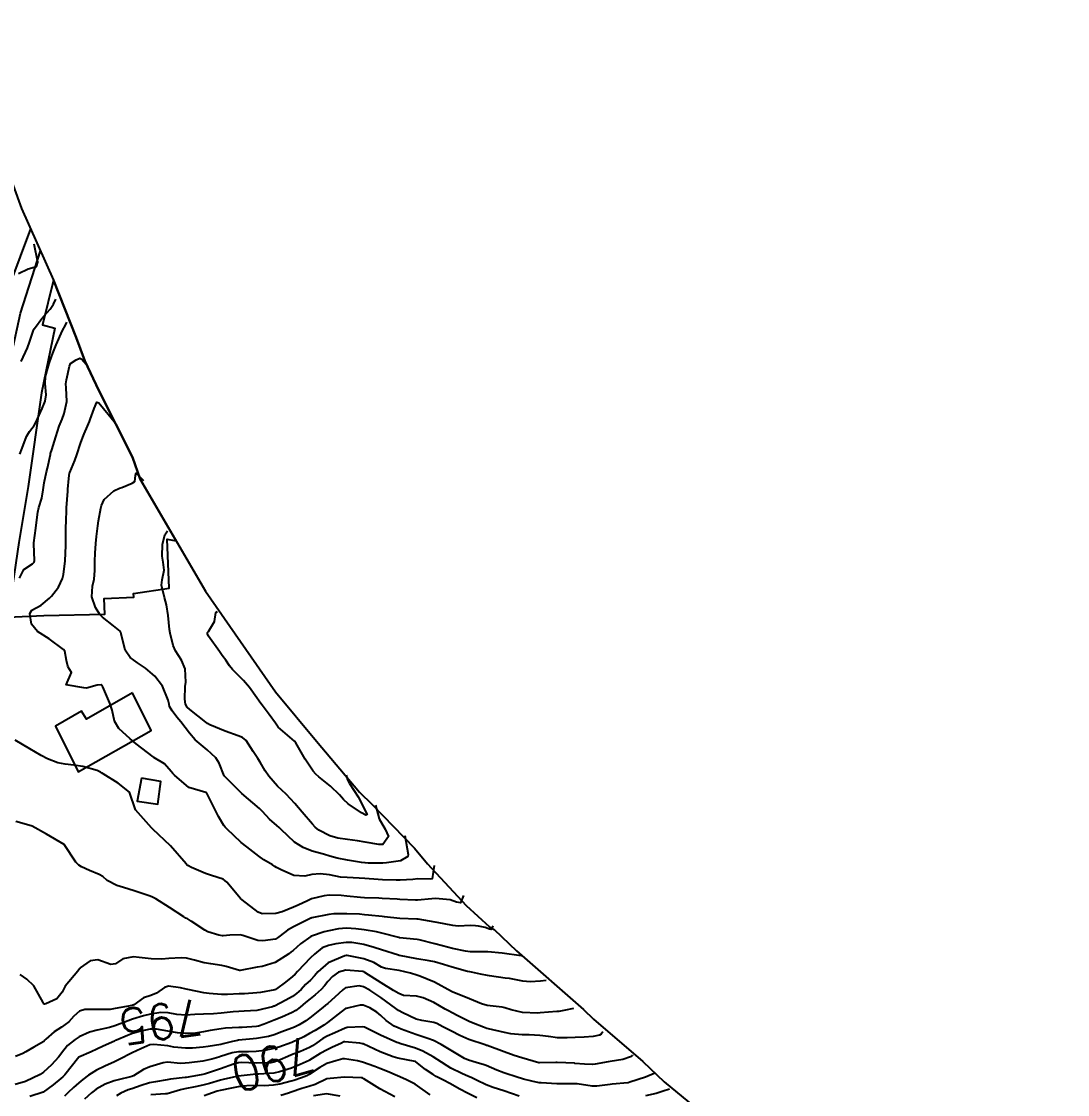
# Model space of a CAD drawing. Header units: metres. Extents: x 318500 to 325275, y 7408834 to 7428799.
# Drawn here: x 322393.3 to 322511.4, y 7422327.1 to 7422448.2 of the extents above; entities that cross this region are included whole.
import ezdxf
from ezdxf.enums import TextEntityAlignment as Align

# ---------------------------------------------------------------- set-up
doc = ezdxf.new("R2010")
doc.units = ezdxf.units.M
doc.header["$MEASUREMENT"] = 0
for name, color, linetype in [('Area', 45, 'Continuous'), ('Cotas', 45, 'Continuous'), ('Curvas de Nivel 1m', 11, 'Continuous'), ('Curvas de Nivel 5m', 15, 'Continuous'), ('Edificações', 30, 'Continuous'), ('Vias Primárias', 230, 'Continuous'), ('Vias Secundárias', 230, 'Continuous')]:
    doc.layers.add(name, color=color, linetype=linetype)
doc.styles.add('Style-STANDARD', font='STANDARD.shx')

msp = doc.modelspace()

# ---------------------------------------------------------------- linework, layer by layer
at = {"layer": 'Area'}
msp.add_lwpolyline([(322388.22, 7422440.9), (322393.27, 7422427.1), (322396.89, 7422419.02), (322399.46, 7422412.53), (322400.42, 7422409.88), (322401.99, 7422406.54), (322405.79, 7422399.03), (322406.69, 7422396.54), (322414.06, 7422383.9), (322421.95, 7422372.53), (322426.57, 7422366.96), (322431.43, 7422361.22), (322432.87, 7422359.82), (322437.66, 7422354.87), (322439.13, 7422353.12), (322443.48, 7422348.4), (322446.12, 7422346.01), (322446.63, 7422345.69), (322449.17, 7422343.31), (322456.74, 7422336.68), (322457.87, 7422335.6), (322463.45, 7422330.79), (322465.85, 7422328.51), (322476.31, 7422319.89)], dxfattribs=at)
at = {"layer": 'Curvas de Nivel 1m', "flags": 128}
for points, elevation in [([(322392.94, 7422419.77), (322394.02, 7422420.3), (322394.95, 7422420.54), (322395.12, 7422421.03), (322394.7, 7422423.07)], 796), ([(322393.24, 7422409.82), (322393.94, 7422411.37), (322394.19, 7422412.01), (322394.63, 7422413.36), (322394.72, 7422413.5), (322394.85, 7422413.68), (322395.57, 7422414.66), (322396.18, 7422415.35), (322396.51, 7422415.72), (322396.89, 7422416.29), (322397.14, 7422416.85)], 797), ([(322393.1, 7422399.38), (322393.33, 7422400.04), (322393.84, 7422401.37), (322394.16, 7422401.91), (322394.71, 7422402.61), (322394.98, 7422403.09), (322395.09, 7422403.36), (322395.59, 7422404.5), (322395.95, 7422405.35), (322396.04, 7422406.07), (322395.93, 7422407.35), (322396, 7422408.13), (322396.33, 7422409.34), (322396.44, 7422409.71), (322396.81, 7422410.77), (322397.05, 7422411.34), (322397.2, 7422411.71), (322397.91, 7422413.32), (322398.24, 7422413.94), (322398.39, 7422414.27)], 798), ([(322393.06, 7422385.38), (322393.54, 7422386.33), (322394.5, 7422386.99), (322394.69, 7422387.17), (322394.74, 7422387.36), (322394.65, 7422389.24), (322394.66, 7422389.36), (322394.89, 7422391.02), (322394.93, 7422391.36), (322395.1, 7422392.83), (322395.22, 7422393.35), (322395.55, 7422394.4), (322395.72, 7422395.35), (322395.84, 7422396.13), (322396.08, 7422397.35), (322396.19, 7422397.8), (322396.53, 7422399.34), (322396.56, 7422399.45), (322396.68, 7422399.87), (322397.13, 7422401.33), (322397.53, 7422402.51), (322397.85, 7422403.32), (322398.1, 7422403.95), (322398.4, 7422405.32), (322398.31, 7422406.86), (322398.27, 7422407.32), (322398.34, 7422407.76), (322398.68, 7422409.31), (322398.8, 7422409.58), (322399.45, 7422410.01), (322399.84, 7422410.19), (322400.1, 7422410.07), (322400.81, 7422409.26)], 799), ([(322436.56, 7422356.33), (322436.93, 7422354.17), (322436.9, 7422353.96), (322436.07, 7422353.47), (322434.49, 7422353.25), (322434.06, 7422353.21), (322432.41, 7422353.2), (322432.06, 7422353.22), (322431.66, 7422353.27), (322430.07, 7422353.53), (322428.93, 7422353.76), (322428.07, 7422354), (322427.36, 7422354.21), (322426.08, 7422354.56), (322425.06, 7422354.95), (322424.09, 7422355.58), (322422.6, 7422356.98), (322422.36, 7422357.23), (322422.11, 7422357.45), (322421.27, 7422358.15), (322420.47, 7422359.01), (322420.14, 7422359.36), (322418.16, 7422361.04), (322416.19, 7422363.03), (322416.16, 7422363.07), (322415.61, 7422364.48), (322415.2, 7422365.09), (322414.22, 7422365.97), (322412.87, 7422367.11), (322412.25, 7422367.86), (322411.28, 7422369.13), (322410.81, 7422369.68), (322410.28, 7422370.4), (322410, 7422370.87), (322409.93, 7422371.16), (322409.85, 7422371.61), (322409.2, 7422373.17), (322408.34, 7422374.3), (322407.26, 7422375.19), (322406.36, 7422375.81), (322405.55, 7422376.4), (322404.97, 7422377.22), (322404.54, 7422379.08), (322404.5, 7422379.23), (322404.4, 7422379.38), (322403.65, 7422380), (322402.43, 7422380.96), (322402.11, 7422381.26), (322401.63, 7422382.07), (322401.21, 7422383.27), (322401.28, 7422384.45), (322401.47, 7422385.27), (322401.54, 7422386.22), (322401.55, 7422387.27), (322401.59, 7422388.2), (322401.67, 7422389.27), (322401.75, 7422390.06), (322401.9, 7422391.27), (322401.98, 7422391.85), (322402.23, 7422393.26), (322402.3, 7422393.56), (322402.6, 7422394.25), (322403.69, 7422395.24), (322404.33, 7422395.52), (322404.62, 7422395.61), (322405.77, 7422396.07), (322406.08, 7422396.29), (322406.14, 7422396.96), (322406.23, 7422397.23), (322407.03, 7422396.4)], 801), ([(322433.25, 7422359.74), (322433.66, 7422358.19), (322434.33, 7422357.05), (322434.73, 7422356.2), (322434.09, 7422355.3), (322433.64, 7422355.29), (322432.09, 7422355.55), (322431.23, 7422355.73), (322430.09, 7422355.88), (322428.99, 7422356.01), (322428.1, 7422356.29), (322426.83, 7422356.93), (322426.42, 7422357.24), (322426.12, 7422357.58), (322424.97, 7422358.95), (322424.14, 7422359.94), (322423.14, 7422360.98), (322422.17, 7422361.89), (322421.19, 7422363.01), (322420.79, 7422363.61), (322420.21, 7422364.6), (322419.94, 7422365.02), (322419.44, 7422365.81), (322418.65, 7422367.04), (322418.24, 7422367.37), (322417.72, 7422367.57), (322416.26, 7422368.09), (322414.55, 7422368.81), (322414.27, 7422368.97), (322414.1, 7422369.1), (322412.28, 7422370.53), (322411.97, 7422370.81), (322411.8, 7422371.13), (322411.71, 7422371.72), (322411.77, 7422373.13), (322411.81, 7422373.64), (322411.76, 7422375.13), (322411.33, 7422376.11), (322410.65, 7422377.15), (322410.38, 7422377.75), (322410.05, 7422379.16), (322410, 7422379.57), (322409.84, 7422381.16), (322409.64, 7422382.36), (322409.41, 7422383.17), (322409.08, 7422384.56), (322409.16, 7422385.17), (322409.38, 7422386.28), (322409.27, 7422387.17), (322409.17, 7422387.83), (322409.18, 7422389.17), (322409.46, 7422390.25), (322409.77, 7422390.72)], 802), ([(322429.93, 7422363.14), (322430.08, 7422362.61), (322430.32, 7422362.2), (322431.3, 7422360.68), (322432.31, 7422358.69), (322432.14, 7422358.63), (322431.66, 7422358.86), (322430.15, 7422359.91), (322429.64, 7422360.37), (322429.18, 7422360.89), (322428.17, 7422361.88), (322426.86, 7422362.93), (322426.49, 7422363.24), (322426.2, 7422363.58), (322425.3, 7422364.95), (322424.24, 7422366.79), (322424.11, 7422366.96), (322422.26, 7422368.55), (322421.95, 7422368.99), (322421.25, 7422369.98), (322420.43, 7422371.02), (322420.29, 7422371.21), (322419.02, 7422373.03), (322418.33, 7422373.83), (322417.08, 7422375.06), (322416.76, 7422375.47), (322416.36, 7422376.1), (322415.94, 7422376.65), (322415.64, 7422377.08), (322414.4, 7422378.82), (322414.27, 7422379.1), (322414.29, 7422379.22), (322414.4, 7422379.36), (322415.05, 7422380.46), (322415.23, 7422381.48), (322415.41, 7422381.61)], 803), ([(322443.19, 7422349.53), (322442.83, 7422348.7), (322442.4, 7422348.8), (322441.67, 7422349.06), (322440.01, 7422349.19), (322439.59, 7422349.18), (322438, 7422349.01), (322437.78, 7422349.01), (322436, 7422349.11), (322435.68, 7422349.13), (322434.01, 7422349.22), (322433.61, 7422349.23), (322432.01, 7422349.29), (322431.56, 7422349.31), (322430.01, 7422349.47), (322429.36, 7422349.54), (322428.01, 7422349.57), (322427.43, 7422349.5), (322426, 7422349.15), (322425.85, 7422349.1), (322425.55, 7422348.94), (322424.51, 7422348.44), (322423.99, 7422348.22), (322422.7, 7422347.69), (322421.99, 7422347.51), (322420.45, 7422347.48), (322419.99, 7422347.65), (322418.2, 7422349.04), (322418, 7422349.22), (322416.44, 7422351.06), (322416.22, 7422351.25), (322416.03, 7422351.37), (322414.74, 7422351.79), (322414.04, 7422352.01), (322412.48, 7422352.69), (322412.05, 7422352.92), (322411.95, 7422353.02), (322411.88, 7422353.12), (322410.08, 7422355.15), (322408.11, 7422357.04), (322407.97, 7422357.18), (322406.13, 7422359.2), (322405.47, 7422361.21), (322404.17, 7422362.22), (322402.51, 7422363.26), (322402.32, 7422363.39), (322402.19, 7422363.48), (322401.8, 7422363.66), (322400.2, 7422364.1), (322399.18, 7422364.27), (322398.2, 7422364.36), (322397.39, 7422364.51), (322396.21, 7422364.97), (322395.48, 7422365.35), (322394.22, 7422366.09), (322392.56, 7422367.06)], 799), ([(322446.51, 7422346.13), (322446.32, 7422345.7), (322446.12, 7422345.74), (322445.64, 7422345.92), (322444.88, 7422346.08), (322444.53, 7422346.13), (322443.97, 7422346.14), (322442.59, 7422346.09), (322441.97, 7422346.14), (322440.22, 7422346.5), (322439.98, 7422346.55), (322438.71, 7422346.77), (322438.06, 7422346.86), (322437.98, 7422346.87), (322437.9, 7422346.87), (322435.98, 7422346.96), (322434.28, 7422347.13), (322433.98, 7422347.17), (322432.47, 7422347.34), (322431.99, 7422347.38), (322431.43, 7422347.42), (322429.99, 7422347.49), (322428.55, 7422347.46), (322427.98, 7422347.41), (322426.06, 7422347.02), (322425.98, 7422347), (322425.94, 7422346.98), (322425.86, 7422346.94), (322424.6, 7422346.32), (322423.97, 7422346.01), (322423.3, 7422345.63), (322422.47, 7422344.98), (322422.19, 7422344.75), (322421.94, 7422344.63), (322420.53, 7422344.42), (322419.94, 7422344.47), (322418.27, 7422345.04), (322417.95, 7422345.11), (322416.8, 7422345.06), (322416.04, 7422344.98), (322415.95, 7422344.99), (322415.57, 7422345.08), (322414.31, 7422345.45), (322413.96, 7422345.62), (322412.43, 7422346.65), (322411.97, 7422346.94), (322411.84, 7422347), (322411.6, 7422347.13), (322409.99, 7422348.19), (322408.44, 7422349.17), (322408, 7422349.38), (322407.69, 7422349.5), (322406.01, 7422350.08), (322404.8, 7422350.43), (322404.02, 7422350.67), (322402.96, 7422351.25), (322402.46, 7422351.68), (322402.04, 7422351.93), (322400.95, 7422352.36), (322400.04, 7422352.77), (322399.73, 7422352.97), (322399.42, 7422353.29), (322398.08, 7422355.31), (322396.1, 7422356.46), (322394.46, 7422357.36), (322394.11, 7422357.48), (322392.62, 7422357.89)], 798), ([(322449.82, 7422342.72), (322449.77, 7422342.72), (322449.7, 7422342.73), (322447.54, 7422343.03), (322445.93, 7422343.18), (322445.41, 7422343.19), (322443.93, 7422343.19), (322443.39, 7422343.25), (322441.93, 7422343.57), (322440.81, 7422343.86), (322439.94, 7422344.09), (322438.18, 7422344.54), (322437.95, 7422344.58), (322435.97, 7422344.78), (322435.95, 7422344.78), (322435.88, 7422344.8), (322433.96, 7422345.3), (322433.37, 7422345.43), (322431.96, 7422345.68), (322431.04, 7422345.79), (322429.96, 7422345.85), (322429.07, 7422345.79), (322427.96, 7422345.57), (322427.45, 7422345.43), (322426, 7422344.94), (322425.96, 7422344.93), (322424.79, 7422344.1), (322423.93, 7422343.35), (322423.72, 7422343.17), (322423.45, 7422342.97), (322421.91, 7422341.99), (322420.43, 7422341.53), (322419.9, 7422341.45), (322417.95, 7422341.09), (322417.9, 7422341.09), (322416.37, 7422341.53), (322415.91, 7422341.63), (322414.65, 7422341.83), (322413.91, 7422341.96), (322412.79, 7422342.24), (322411.91, 7422342.46), (322411.31, 7422342.52), (322409.91, 7422342.44), (322409.1, 7422342.36), (322407.91, 7422342.39), (322406.54, 7422342.56), (322405.91, 7422342.61), (322404.73, 7422342.39), (322403.9, 7422341.83), (322403.37, 7422341.77), (322401.91, 7422342.27), (322401.02, 7422342.16), (322399.89, 7422341.39), (322399.85, 7422341.32), (322399.82, 7422341.28), (322399.62, 7422341.01), (322398.2, 7422339.31), (322398.08, 7422339.1), (322397.86, 7422338.62), (322397.28, 7422337.88), (322396.03, 7422337.33), (322395.88, 7422337.29), (322395.84, 7422337.29), (322395.78, 7422337.33), (322395.72, 7422337.46), (322394.65, 7422339.35), (322393.88, 7422340.11), (322393.12, 7422340.61)], 797), ([(322452.51, 7422339.96), (322451.89, 7422339.86), (322450.7, 7422339.8), (322449.89, 7422339.88), (322448.37, 7422340.16), (322447.89, 7422340.23), (322446.11, 7422340.46), (322445.9, 7422340.5), (322445.1, 7422340.68), (322444.09, 7422340.88), (322443.9, 7422340.91), (322443.64, 7422340.97), (322441.91, 7422341.45), (322440.92, 7422341.75), (322439.91, 7422342.04), (322439.32, 7422342.16), (322437.92, 7422342.38), (322435.94, 7422342.78), (322435.92, 7422342.78), (322435.9, 7422342.78), (322435.85, 7422342.8), (322433.93, 7422343.42), (322433.09, 7422343.69), (322431.94, 7422344.01), (322430.57, 7422344.24), (322429.94, 7422344.25), (322428.75, 7422344.08), (322427.93, 7422343.9), (322427.23, 7422343.62), (322426.35, 7422342.93), (322425.92, 7422342.49), (322424.45, 7422340.95), (322424.18, 7422340.67), (322423.89, 7422340.4), (322423.08, 7422339.77), (322422.05, 7422338.99), (322421.94, 7422338.92), (322421.87, 7422338.89), (322420.27, 7422338.61), (322419.86, 7422338.55), (322418.45, 7422338.45), (322417.86, 7422338.44), (322416.54, 7422338.38), (322415.86, 7422338.38), (322414.48, 7422338.47), (322413.86, 7422338.54), (322412.07, 7422338.92), (322411.87, 7422338.97), (322411.22, 7422339.13), (322409.87, 7422339.31), (322409.41, 7422339.16), (322408.5, 7422338.53), (322407.86, 7422338.26), (322407.05, 7422337.99), (322405.96, 7422337.2), (322405.88, 7422337.16), (322405.84, 7422337.15), (322405.77, 7422337.13), (322403.84, 7422336.77), (322403.28, 7422336.69), (322401.83, 7422336.66), (322400.44, 7422336.67), (322399.83, 7422336.48), (322399.2, 7422335.91), (322398.61, 7422335.3), (322397.8, 7422334.69), (322396.97, 7422334.14), (322396.02, 7422333.33), (322395.92, 7422333.2), (322395.79, 7422333.05), (322394.68, 7422332.44), (322393.77, 7422331.9), (322393.42, 7422331.71), (322392.61, 7422331.38)], 796), ([(322458.93, 7422334.16), (322458.72, 7422333.89), (322458.54, 7422333.77), (322457.81, 7422333.63), (322456.79, 7422333.54), (322455.8, 7422333.5), (322454.87, 7422333.48), (322453.8, 7422333.48), (322452.77, 7422333.61), (322451.81, 7422333.75), (322450.61, 7422333.81), (322449.81, 7422333.82), (322448.51, 7422333.93), (322447.81, 7422334.07), (322445.99, 7422334.49), (322445.82, 7422334.54), (322445.45, 7422334.68), (322444.28, 7422335.15), (322443.83, 7422335.33), (322442.62, 7422335.93), (322441.84, 7422336.34), (322441.58, 7422336.47), (322441.12, 7422336.73), (322439.85, 7422337.45), (322438.62, 7422338.01), (322437.86, 7422338.17), (322436.4, 7422338.26), (322435.87, 7422338.47), (322435.29, 7422338.81), (322433.88, 7422339.69), (322432.04, 7422340.86), (322431.95, 7422340.91), (322431.9, 7422340.93), (322431.81, 7422340.96), (322429.9, 7422341.13), (322429.06, 7422340.89), (322428.4, 7422340.4), (322427.88, 7422339.84), (322427.47, 7422339.33), (322427.1, 7422338.92), (322426.45, 7422338.34), (322425.85, 7422337.87), (322425.33, 7422337.46), (322424.72, 7422336.95), (322424.24, 7422336.55), (322423.83, 7422336.32), (322422.66, 7422335.81), (322421.82, 7422335.46), (322420.68, 7422335.01), (322420.04, 7422334.79), (322419.82, 7422334.75), (322418.19, 7422334.66), (322417.81, 7422334.64), (322416.32, 7422334.55), (322415.81, 7422334.49), (322414.59, 7422334.31), (322413.81, 7422334.17), (322412.91, 7422334.01), (322411.8, 7422333.96), (322410.88, 7422334.06), (322409.81, 7422334.24), (322408.52, 7422334.46), (322407.81, 7422334.47), (322406.76, 7422334.24), (322405.8, 7422333.95), (322405.26, 7422333.75), (322404.01, 7422333.23), (322403.86, 7422333.16), (322403.79, 7422333.11), (322402.5, 7422332.52), (322401.77, 7422332.18), (322401.13, 7422331.9), (322399.76, 7422331.28), (322398.16, 7422329.3), (322397.95, 7422329.09), (322397.73, 7422328.89), (322396.86, 7422328.18), (322395.71, 7422327.33), (322394.2, 7422326.85)], 794), ([(322462.28, 7422331.57), (322462.22, 7422331.49), (322462.04, 7422331.32), (322461.19, 7422331.04), (322459.76, 7422330.79), (322459.5, 7422330.75), (322458.04, 7422330.51), (322457.76, 7422330.47), (322457.71, 7422330.47), (322456.84, 7422330.52), (322455.76, 7422330.59), (322455.7, 7422330.6), (322453.76, 7422330.7), (322453.62, 7422330.71), (322451.76, 7422330.66), (322451.68, 7422330.67), (322449.77, 7422331.21), (322448.91, 7422331.49), (322447.78, 7422331.9), (322445.86, 7422332.6), (322445.79, 7422332.62), (322445.63, 7422332.67), (322443.8, 7422333.29), (322442.78, 7422333.73), (322441.81, 7422334.22), (322440.83, 7422334.73), (322440.16, 7422335.08), (322439.82, 7422335.2), (322438.48, 7422335.42), (322437.83, 7422335.6), (322436.32, 7422336.31), (322435.84, 7422336.58), (322435.71, 7422336.67), (322435.54, 7422336.8), (322433.86, 7422338.02), (322432.6, 7422338.85), (322431.88, 7422339.24), (322431.39, 7422339.35), (322429.87, 7422339.11), (322429.73, 7422339.03), (322429.57, 7422338.88), (322428.67, 7422338.08), (322427.85, 7422337.35), (322427.61, 7422337.15), (322427.31, 7422336.92), (322425.83, 7422335.74), (322425.37, 7422335.4), (322424.64, 7422334.95), (322424.09, 7422334.68), (322423.81, 7422334.56), (322422.65, 7422334.14), (322421.8, 7422333.82), (322421.16, 7422333.64), (322419.8, 7422333.42), (322419.44, 7422333.38), (322417.79, 7422333.21), (322417.65, 7422333.18), (322417.11, 7422333.05), (322416.06, 7422332.79), (322415.79, 7422332.74), (322414.36, 7422332.51), (322413.78, 7422332.42), (322412.59, 7422332.3), (322411.78, 7422332.3), (322410.47, 7422332.44), (322409.78, 7422332.56), (322408.23, 7422332.73), (322407.78, 7422332.67), (322406.73, 7422332.23), (322405.77, 7422331.77), (322405.39, 7422331.58), (322404.66, 7422331.22), (322403.76, 7422330.78), (322402.7, 7422330.29), (322401.75, 7422329.82), (322400.85, 7422329.26), (322400.21, 7422328.79), (322399.73, 7422328.4), (322399.14, 7422327.87), (322398.55, 7422327.3), (322398.12, 7422326.89)], 793), ([(322464.71, 7422329.46), (322463.75, 7422329.03), (322461.98, 7422328.46), (322461.79, 7422328.41), (322461.74, 7422328.4), (322459.98, 7422328.23), (322459.74, 7422328.2), (322458.22, 7422328.02), (322457.73, 7422328.03), (322456, 7422328.27), (322455.74, 7422328.29), (322454, 7422328.29), (322453.74, 7422328.3), (322451.94, 7422328.39), (322451.74, 7422328.41), (322450.9, 7422328.6), (322449.95, 7422328.82), (322449.74, 7422328.88), (322449.37, 7422328.99), (322447.75, 7422329.53), (322446.94, 7422329.84), (322445.76, 7422330.35), (322445.52, 7422330.44), (322444.61, 7422330.69), (322443.76, 7422330.95), (322443.31, 7422331.16), (322441.78, 7422332.06), (322440.67, 7422332.74), (322439.8, 7422333.18), (322439.16, 7422333.39), (322437.81, 7422333.84), (322436.16, 7422334.45), (322435.82, 7422334.59), (322435.37, 7422334.81), (322434.45, 7422335.45), (322433.83, 7422336.01), (322433.38, 7422336.38), (322432.59, 7422336.85), (322431.84, 7422337.16), (322431.53, 7422337.18), (322430.23, 7422336.88), (322429.92, 7422336.8), (322429.84, 7422336.77), (322429.38, 7422336.43), (322427.82, 7422335.21), (322427.4, 7422334.92), (322426.42, 7422334.32), (322425.81, 7422333.95), (322425.15, 7422333.6), (322423.79, 7422332.96), (322422.32, 7422332.44), (322421.78, 7422332.26), (322420.73, 7422332.05), (322419.77, 7422331.93), (322418.91, 7422331.89), (322417.77, 7422331.89), (322417.05, 7422331.77), (322415.76, 7422331.37), (322415.54, 7422331.3), (322414.78, 7422331.08), (322413.76, 7422330.85), (322412.21, 7422330.66), (322411.75, 7422330.6), (322411.21, 7422330.58), (322409.76, 7422330.72), (322409.26, 7422330.67), (322407.75, 7422330.2), (322407.04, 7422329.89), (322405.9, 7422329.2), (322405.79, 7422329.15), (322405.74, 7422329.13), (322404.2, 7422328.75), (322403.73, 7422328.61), (322402.73, 7422328.23), (322401.72, 7422327.68), (322401.46, 7422327.5), (322401.17, 7422327.26), (322400.4, 7422326.57)], 792), ([(322449.46, 7422326.88), (322447.72, 7422327.48), (322446.52, 7422327.87), (322445.73, 7422328.16), (322444.64, 7422328.69), (322444.05, 7422329), (322443.74, 7422329.13), (322442.99, 7422329.47), (322441.75, 7422330.07), (322441.33, 7422330.3), (322440.7, 7422330.74), (322439.77, 7422331.34), (322438.59, 7422331.96), (322437.78, 7422332.3), (322436.11, 7422332.8), (322435.79, 7422332.9), (322435.64, 7422332.95), (322433.8, 7422333.77), (322431.99, 7422334.69), (322431.82, 7422334.73), (322430.06, 7422334.63), (322429.82, 7422334.57), (322428.65, 7422334.05), (322427.8, 7422333.67), (322427.31, 7422333.4), (322426.63, 7422332.93), (322426.13, 7422332.59), (322425.78, 7422332.39), (322424.78, 7422331.95), (322423.77, 7422331.54), (322423.36, 7422331.37), (322422.47, 7422330.98), (322421.76, 7422330.73), (322421.43, 7422330.67), (322419.76, 7422330.62), (322418.11, 7422330.69), (322417.76, 7422330.67), (322417.21, 7422330.51), (322415.75, 7422329.99), (322414.06, 7422329.41), (322413.74, 7422329.32), (322413.56, 7422329.29), (322412.52, 7422329.11), (322411.85, 7422329.01), (322411.74, 7422328.99), (322410.08, 7422328.8), (322409.73, 7422328.74), (322408.4, 7422328.5), (322407.73, 7422328.38), (322406.8, 7422328.11), (322405.72, 7422327.72), (322405.33, 7422327.59), (322404.49, 7422327.22), (322403.99, 7422326.94)], 791), ([(322439.43, 7422327.04), (322437.73, 7422328.23), (322436.68, 7422328.79), (322435.74, 7422329.18), (322434.59, 7422329.66), (322433.75, 7422330), (322433.16, 7422330.24), (322431.76, 7422330.72), (322431.2, 7422330.87), (322429.76, 7422331.11), (322429.56, 7422331.09), (322428.76, 7422330.89), (322427.76, 7422330.57), (322426.95, 7422330.12), (322425.74, 7422329.32), (322425.5, 7422329.19), (322424.9, 7422328.95), (322424.04, 7422328.65), (322423.73, 7422328.57), (322422.45, 7422328.26), (322421.73, 7422328.12), (322420.66, 7422328.07), (322419.73, 7422328.09), (322418.71, 7422328.05), (322417.72, 7422327.94), (322416.97, 7422327.81), (322415.72, 7422327.55), (322415.35, 7422327.44), (322414.31, 7422327.09), (322413.88, 7422326.92)], 789), ([(322435.44, 7422326.8), (322433.72, 7422327.73), (322431.94, 7422328.86), (322431.81, 7422328.92), (322431.74, 7422328.95), (322431.64, 7422328.97), (322429.74, 7422329.04), (322428.13, 7422328.9), (322427.79, 7422328.86), (322427.74, 7422328.84), (322426.45, 7422328.21), (322425.73, 7422327.99), (322424.91, 7422327.76), (322423.72, 7422327.34), (322423.43, 7422327.25), (322422.57, 7422326.98)], 788), ([(322429.26, 7422326.89), (322427.71, 7422327.14), (322427.5, 7422327.13), (322426.26, 7422326.93)], 787), ([(322466.43, 7422327.7), (322465.73, 7422327.47), (322464.92, 7422327.21), (322463.72, 7422326.93)], 791)]:
    msp.add_lwpolyline(points, dxfattribs=dict(at, elevation=elevation))
at = {"layer": 'Curvas de Nivel 5m', "flags": 128}
for points, elevation in [([(322439.88, 7422352.93), (322439.64, 7422351.42), (322439.41, 7422351.39), (322438.04, 7422351.43), (322437.46, 7422351.36), (322436.04, 7422351.28), (322435.57, 7422351.27), (322434.04, 7422351.32), (322433.53, 7422351.35), (322432.04, 7422351.45), (322431.41, 7422351.5), (322430.04, 7422351.56), (322429.3, 7422351.63), (322428.04, 7422351.86), (322427, 7422351.98), (322426.04, 7422351.9), (322425.25, 7422351.74), (322424.04, 7422351.82), (322422.58, 7422352.45), (322422.06, 7422352.72), (322421.89, 7422352.83), (322421.62, 7422353), (322420.63, 7422353.58), (322420.06, 7422353.99), (322418.7, 7422355.03), (322418.09, 7422355.53), (322416.45, 7422357.06), (322416.28, 7422357.24), (322416.11, 7422357.46), (322415.53, 7422358.48), (322415.23, 7422359.08), (322414.24, 7422361.02), (322414.19, 7422361.1), (322414.16, 7422361.14), (322414.09, 7422361.18), (322412.17, 7422361.73), (322410.54, 7422363.14), (322410.37, 7422363.32), (322410.19, 7422363.55), (322409.43, 7422364.39), (322408.21, 7422365.14), (322408.14, 7422365.18), (322406.23, 7422366.66), (322405.54, 7422367.21), (322404.26, 7422368.39), (322403.79, 7422369.24), (322403.5, 7422370.46), (322403.25, 7422371.25), (322402.47, 7422373.1), (322402.38, 7422373.26), (322402.32, 7422373.31), (322402.25, 7422373.33), (322401.82, 7422373.27), (322400.63, 7422372.96), (322400.32, 7422372.99), (322398.32, 7422373.31), (322398.92, 7422374.72), (322398.56, 7422375.31), (322398.49, 7422375.45), (322398.36, 7422376.07), (322398.16, 7422377.11), (322398.01, 7422377.32), (322396.39, 7422378.53), (322395.09, 7422379.35), (322394.41, 7422380.19), (322394.23, 7422381.36), (322394.43, 7422381.74), (322395.48, 7422382.31), (322396.45, 7422383.1), (322396.67, 7422383.34), (322397.45, 7422384.34), (322397.91, 7422385.32), (322398.02, 7422385.78), (322398.19, 7422387.31), (322398.26, 7422389.05), (322398.27, 7422389.31), (322398.27, 7422389.58), (322398.29, 7422391.31), (322398.3, 7422391.58), (322398.36, 7422393.31), (322398.49, 7422395.19), (322398.5, 7422395.31), (322398.51, 7422395.41), (322398.63, 7422396.62), (322398.7, 7422397.25), (322398.72, 7422397.31), (322399.31, 7422398.65), (322399.53, 7422399.3), (322399.95, 7422400.56), (322400.21, 7422401.29), (322400.34, 7422401.64), (322400.71, 7422402.54), (322400.94, 7422403.06), (322401.03, 7422403.28), (322401.49, 7422404.52), (322401.76, 7422405.25), (322401.99, 7422405.16), (322403.92, 7422402.83)], 800), ([(322455.6, 7422336.78), (322454.5, 7422336.55), (322453.95, 7422336.45), (322453.84, 7422336.45), (322453.72, 7422336.44), (322451.84, 7422336.3), (322451.52, 7422336.28), (322449.84, 7422336.35), (322448.58, 7422336.63), (322447.84, 7422336.88), (322447.55, 7422336.94), (322445.85, 7422337.14), (322445.2, 7422337.32), (322443.86, 7422337.89), (322441.91, 7422338.68), (322441.87, 7422338.7), (322441.83, 7422338.72), (322439.89, 7422339.78), (322438.24, 7422340.43), (322437.9, 7422340.55), (322437.18, 7422340.79), (322435.9, 7422341.08), (322434.37, 7422341.29), (322433.91, 7422341.46), (322433.04, 7422341.97), (322431.92, 7422342.38), (322430.03, 7422342.77), (322429.92, 7422342.77), (322429.77, 7422342.73), (322427.91, 7422341.93), (322426.74, 7422340.93), (322426.35, 7422340.48), (322425.89, 7422340), (322425.35, 7422339.48), (322424.84, 7422338.95), (322424.34, 7422338.48), (322423.86, 7422338.13), (322423.11, 7422337.72), (322421.84, 7422337.07), (322421.78, 7422337.05), (322421.61, 7422336.99), (322419.84, 7422336.58), (322418.4, 7422336.47), (322417.83, 7422336.45), (322417.19, 7422336.41), (322415.83, 7422336.27), (322414.94, 7422336.19), (322413.83, 7422336.15), (322412.83, 7422336.11), (322411.83, 7422336.02), (322410.81, 7422336.11), (322409.83, 7422336.29), (322408.99, 7422336.32), (322407.83, 7422336.15), (322407.06, 7422335.95), (322405.82, 7422335.57), (322404.82, 7422335.21), (322404.1, 7422334.94), (322403.81, 7422334.84), (322403.22, 7422334.65), (322401.8, 7422334.34), (322400.94, 7422334.13), (322399.79, 7422333.58), (322399.33, 7422333.29), (322398.47, 7422332.61), (322397.77, 7422331.76), (322397.59, 7422331.49), (322397.46, 7422331.31), (322396.65, 7422330.43), (322395.74, 7422329.59), (322395.37, 7422329.34), (322393.72, 7422328.53), (322392.54, 7422328.2)], 795), ([(322444.7, 7422326.69), (322443.72, 7422327.18), (322442.71, 7422327.73), (322441.73, 7422328.28), (322440.84, 7422328.73), (322440.1, 7422329.1), (322439.75, 7422329.32), (322438.91, 7422329.92), (322437.81, 7422330.78), (322437.76, 7422330.81), (322437.72, 7422330.82), (322435.77, 7422331.19), (322435.25, 7422331.33), (322433.78, 7422331.9), (322431.86, 7422332.79), (322431.79, 7422332.81), (322431.47, 7422332.86), (322429.79, 7422333.03), (322429.67, 7422333.01), (322429.4, 7422332.89), (322428.3, 7422332.38), (322427.78, 7422332.14), (322427, 7422331.7), (322425.79, 7422330.94), (322425.76, 7422330.93), (322424.41, 7422330.3), (322423.75, 7422330.05), (322422.4, 7422329.63), (322421.75, 7422329.49), (322420.09, 7422329.36), (322419.74, 7422329.36), (322419.42, 7422329.35), (322417.74, 7422329.16), (322417.22, 7422329.05), (322416.04, 7422328.77), (322415.73, 7422328.69), (322414.49, 7422328.33), (322413.73, 7422328.12), (322412.9, 7422327.94), (322411.72, 7422327.71), (322411.24, 7422327.6), (322409.71, 7422327.16), (322409.69, 7422327.17), (322409.54, 7422327.15), (322407.86, 7422327.03)], 790)]:
    msp.add_lwpolyline(points, dxfattribs=dict(at, elevation=elevation))
at = {"layer": 'Edificações'}
for points in [[(322395.8, 7422381.14), (322402.7, 7422381.3), (322402.6, 7422383.06), (322405.97, 7422383.23), (322405.92, 7422383.65), (322409.93, 7422384.24), (322409.72, 7422389.75), (322410.75, 7422389.57), (322406.69, 7422396.54), (322405.79, 7422399.03), (322401.99, 7422406.54), (322400.42, 7422409.88), (322399.46, 7422412.53), (322396.89, 7422419.02), (322395.64, 7422413.95), (322397.03, 7422413.58), (322395.54, 7422406.3), (322394.04, 7422395.7), (322392.97, 7422389.38), (322391.74, 7422380.98)], [(322405.79, 7422372.44), (322400.62, 7422369.46), (322400.04, 7422370.37), (322397.11, 7422368.66), (322399.67, 7422363.49), (322407.92, 7422368.18)], [(322406.82, 7422362.8), (322406.34, 7422360.19), (322408.68, 7422359.87), (322409.01, 7422362.43)]]:
    msp.add_lwpolyline(points, close=True, dxfattribs=at)
at = {"layer": 'Vias Primárias'}
for points in [[(323715.64, 7420145.55, 0), (323709.04, 7420132.94)], [(323831.09, 7420001.79, 0), (323833.84, 7420008.44, 0.220888)]]:
    msp.add_lwpolyline(points, format="xyb", dxfattribs=at)
at = {"layer": 'Vias Secundárias'}
msp.add_lwpolyline([(322394.29, 7422424.81), (322391.94, 7422418.57), (322388.98, 7422406.52), (322387, 7422398.61), (322385.92, 7422392.59), (322385.32, 7422387.96), (322387.89, 7422387.76), (322390.08, 7422401.29), (322393.15, 7422415.28), (322395.41, 7422422.31)], dxfattribs=at)

# ---------------------------------------------------------------- texts
at = {"layer": 'Cotas', "style": 'Style-STANDARD'}
for s, rotation, p in [('795', 187.9635, (322409, 7422335.28, 795)), ('790', 196.8424, (322421.63, 7422330.5, 790))]:
    msp.add_text(s, height=4, rotation=rotation, dxfattribs=at).set_placement(p, align=Align.MIDDLE_CENTER)

doc.saveas('drawing.dxf')
